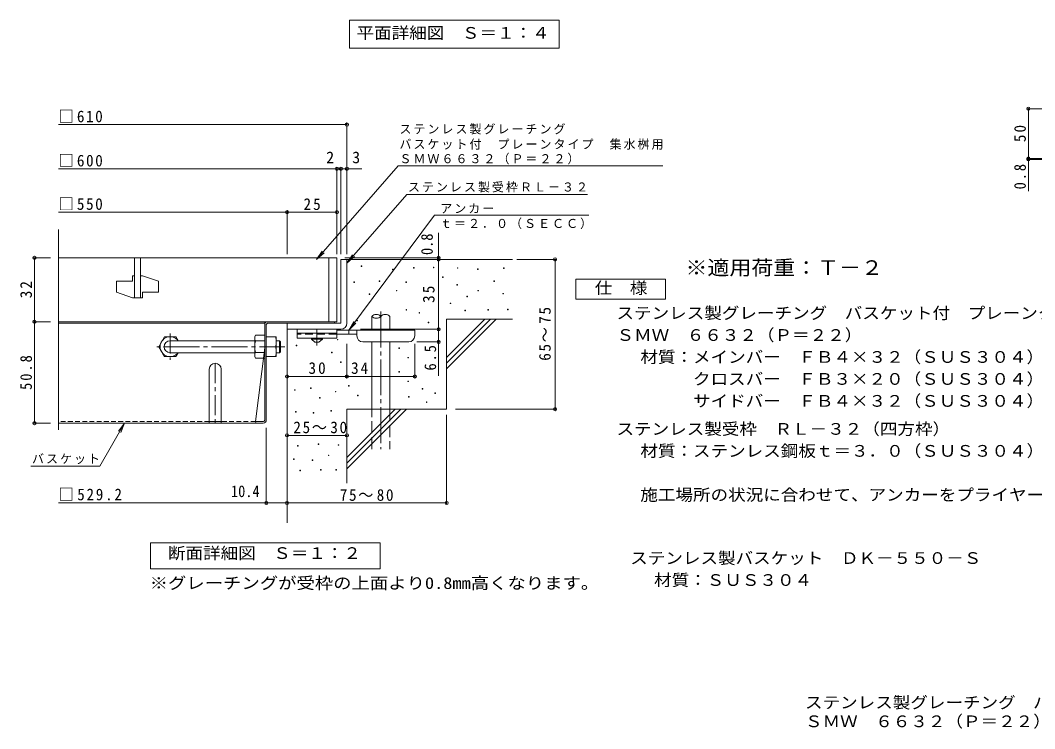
# Model space of a CAD drawing. Units: millimetres at full size, sheet at 1:4, with parts at other scales. Extents: x -932 to 1022, y -779 to 757.
# Drawn here: x -932 to 85, y -779 to -70 of the extents above; entities that cross this region are included whole.
import ezdxf
from ezdxf.enums import TextEntityAlignment as Align

# ---------------------------------------------------------------- set-up
doc = ezdxf.new("R2010")
doc.units = ezdxf.units.MM
doc.header["$LTSCALE"] = 4
doc.header["$PDMODE"] = 32
doc.header["$PDSIZE"] = 3.2
for name, pattern in [('CHAIN1', [8, 5, -1, 1, -1]), ('CHAIN2', [12, 9, -1, 1, -1]), ('DASHED1', [1.8, 1.2, -0.6]), ('DASHED2', [3, 2, -1]), ('DASHED3', [4, 3, -1])]:
    doc.linetypes.add(name, pattern=pattern)
for name, color, linetype, lineweight in [('A-4_その他', 7, 'Continuous', 9), ('A-5_文字', 7, 'Continuous', 9), ('D-1_躯体', 3, 'Continuous', 9), ('D-4_その他', 7, 'Continuous', 9), ('D-5_文字', 7, 'Continuous', 9), ('D-6_寸法', 6, 'Continuous', 9), ('D-7_ハッチ', 2, 'Continuous', 9), ('D-8_記号', 2, 'Continuous', 9), ('D-B_7-WAKU-T', 2, 'Continuous', 9)]:
    doc.layers.add(name, color=color, linetype=linetype, lineweight=lineweight)
doc.layers.add('F-5_F-5ﾚｲﾔ', color=2, linetype='Continuous')
doc.styles.add('ＭＳ ゴシック', font='')
doc.styles.get('ＭＳ ゴシック').set_extended_font_data('MS Gothic')

msp = doc.modelspace()

# ---------------------------------------------------------------- linework, layer by layer
at = {"layer": 'A-4_その他'}
for p, q in [((77.008, -158.095), (129.089, -158.095)), ((78.208, -158.095), (78.208, -208.095)), ((77.008, -208.095), (164.759, -208.095)), ((77.008, -208.895), (164.892, -208.895)), ((78.208, -208.095), (78.208, -240.886))]:
    msp.add_line(p, q, dxfattribs=at)
for p in [(78.208, -158.095), (78.208, -208.095), (78.208, -208.895)]:
    msp.add_point(p, dxfattribs=at)
at = {"layer": 'A-5_文字'}
for p, q in [((-602.491, -69.561), (-392.091, -69.561)), ((-602.491, -69.561), (-602.491, -97.561)), ((-392.091, -69.561), (-392.091, -97.561)), ((-602.491, -97.561), (-392.091, -97.561))]:
    msp.add_line(p, q, dxfattribs=at)
at = {"layer": 'D-1_躯体'}
for p, q in [((-675.757, -390.536), (-672.357, -390.536)), ((-672.357, -390.536), (-671.357, -391.536)), ((-672.357, -402.536), (-672.357, -390.536)), ((-671.357, -401.536), (-671.357, -391.536)), ((-675.757, -402.536), (-672.357, -402.536)), ((-672.357, -402.536), (-671.357, -401.536))]:
    msp.add_line(p, q, dxfattribs=at)
at = {"layer": 'D-4_その他'}
for p, q in [((-604.95, -303.954), (-604.95, -172.788)), ((-894.017, -173.989), (-604.95, -173.989)), ((-894.017, -218.267), (-614.949, -218.267)), ((-553.663, -215.296), (-635.338, -309.136)), ((-614.949, -303.954), (-614.949, -217.067)), ((-614.949, -218.267), (-612.949, -218.267)), ((-612.949, -218.267), (-589.885, -218.267)), ((-610.949, -303.954), (-610.949, -217.067)), ((-553.663, -215.296), (-288.283, -215.296)), ((-545.023, -243.971), (-604.95, -312.823)), ((-545.023, -243.971), (-363.693, -243.971)), ((-894.017, -261.768), (-664.95, -261.768)), ((-664.95, -303.954), (-664.95, -260.568)), ((-664.95, -261.768), (-614.949, -261.768)), ((-602.946, -380.135), (-517.043, -264.909)), ((-517.043, -264.909), (-362.278, -264.909)), ((-512.964, -309.136), (-512.964, -282.439)), ((-635.338, -309.136), (-629.814, -300.801)), ((-635.338, -309.136), (-627.845, -302.514)), ((-604.95, -312.823), (-599.425, -304.488)), ((-919.378, -307.536), (-902.017, -307.536)), ((-918.178, -307.536), (-918.178, -371.536)), ((-511.764, -307.536), (-606.95, -307.536)), ((-604.95, -312.823), (-597.456, -306.202)), ((-511.764, -309.136), (-587.639, -309.136)), ((-512.964, -379.136), (-512.964, -309.136)), ((-434.538, -309.136), (-395.076, -309.136)), ((-396.276, -459.136), (-396.276, -309.136)), ((-919.378, -371.536), (-902.017, -371.536)), ((-918.178, -371.536), (-918.178, -473.136)), ((-591.346, -379.136), (-511.764, -379.136)), ((-512.964, -379.136), (-512.964, -425.836)), ((-604.946, -427.577), (-604.946, -393.735)), ((-536.946, -427.577), (-536.946, -393.735)), ((-511.764, -391.735), (-534.946, -391.735)), ((-504.949, -464.646), (-504.949, -554.336)), ((-496.055, -459.136), (-395.076, -459.136)), ((-919.378, -473.136), (-902.017, -473.136)), ((-827.772, -473.135), (-831.599, -482.374)), ((-685.757, -554.336), (-685.757, -477.936)), ((-664.95, -485.383), (-604.95, -485.383)), ((-685.757, -553.136), (-894.017, -553.136)), ((-664.95, -553.136), (-685.757, -553.136)), ((-664.95, -553.136), (-504.949, -553.136))]:
    msp.add_line(p, q, dxfattribs=at)
at = {"layer": 'D-4_その他', "color": 3}
for p, q in [((-894.017, -479.922), (-894.017, -279.256)), ((-614.95, -307.536), (-894.017, -307.536)), ((-817.95, -307.536), (-817.95, -347.536)), ((-811.95, -307.536), (-811.95, -347.536)), ((-622.95, -307.536), (-622.95, -371.536)), ((-614.95, -307.536), (-614.95, -371.536)), ((-835.95, -331.036), (-835.95, -342.036)), ((-835.95, -331.036), (-819.95, -331.036)), ((-819.95, -325.536), (-819.95, -331.036)), ((-817.95, -325.536), (-819.95, -325.536)), ((-809.95, -325.536), (-811.95, -325.536)), ((-809.95, -325.536), (-793.95, -331.036)), ((-793.95, -331.036), (-793.95, -342.036)), ((-835.95, -342.036), (-819.95, -347.536)), ((-809.95, -342.036), (-809.95, -347.536)), ((-809.95, -342.036), (-793.95, -342.036)), ((-809.95, -347.536), (-819.95, -347.536)), ((-894.017, -371.536), (-614.95, -371.536)), ((-654.946, -379.136), (-654.946, -388.136)), ((-614.946, -379.136), (-654.946, -379.136)), ((-614.946, -383.136), (-654.946, -383.136)), ((-614.946, -379.136), (-614.946, -388.136)), ((-614.946, -388.136), (-654.946, -388.136))]:
    msp.add_line(p, q, dxfattribs=at)
at = {"layer": 'D-4_その他', "color": 2}
for p, q in [((-610.95, -309.136), (-610.95, -373.136)), ((-610.95, -309.136), (-604.95, -309.136)), ((-604.95, -373.136), (-604.95, -309.136)), ((-664.95, -373.136), (-610.95, -373.136)), ((-664.95, -379.136), (-664.95, -373.136)), ((-664.95, -379.136), (-610.95, -379.136)), ((-640.446, -389.135), (-640.446, -388.136)), ((-640.446, -389.135), (-636.946, -392.135)), ((-640.446, -389.135), (-629.446, -389.135)), ((-636.946, -392.135), (-632.947, -392.135)), ((-632.947, -392.135), (-629.446, -389.135)), ((-629.446, -389.135), (-629.446, -388.136))]:
    msp.add_line(p, q, dxfattribs=at)
at = {"layer": 'D-4_その他', "color": 6}
for p, q in [((-604.95, -309.136), (-438.95, -309.136)), ((-580.033, -380.135), (-580.033, -366.135)), ((-562.033, -380.135), (-562.033, -366.135)), ((-504.95, -407.54), (-466.546, -369.136)), ((-504.95, -369.136), (-438.95, -369.136)), ((-504.95, -413.196), (-460.889, -369.136)), ((-504.95, -369.136), (-504.95, -459.136)), ((-504.95, -418.852), (-455.233, -369.136)), ((-664.95, -379.136), (-664.95, -573.136)), ((-580.033, -459.136), (-580.033, -391.735)), ((-562.033, -459.136), (-562.033, -391.735)), ((-604.95, -459.136), (-504.95, -459.136)), ((-604.95, -507.539), (-556.546, -459.136)), ((-604.95, -513.195), (-550.89, -459.136)), ((-604.95, -518.851), (-545.234, -459.136)), ((-604.95, -459.136), (-604.95, -533.136))]:
    msp.add_line(p, q, dxfattribs=at)
at = {"layer": 'D-4_その他', "color": 6, "linetype": 'CHAIN2'}
msp.add_line((-571.033, -361.235), (-571.033, -499.136), dxfattribs=at)
at = {"layer": 'D-4_その他', "color": 3, "linetype": 'DASHED2'}
msp.add_line((-614.946, -384.136), (-654.946, -384.136), dxfattribs=at)
at = {"layer": 'D-4_その他', "color": 4, "linetype": 'CHAIN1'}
msp.add_line((-634.946, -395.231), (-634.946, -379.136), dxfattribs=at)
at = {"layer": 'D-4_その他', "color": 4}
for p, q in [((-536.946, -380.135), (-614.946, -380.135)), ((-594.936, -384.135), (-614.946, -384.135)), ((-602.946, -384.135), (-602.946, -380.135)), ((-594.946, -385.735), (-594.946, -380.135)), ((-536.946, -385.735), (-536.946, -380.135)), ((-588.946, -391.735), (-542.946, -391.735))]:
    msp.add_line(p, q, dxfattribs=at)
at = {"layer": 'D-4_その他', "color": 6, "linetype": 'DASHED3'}
for p, q in [((-580.033, -499.136), (-580.033, -459.136)), ((-562.033, -459.136), (-562.033, -499.136))]:
    msp.add_line(p, q, dxfattribs=at)
at = {"layer": 'D-4_その他'}
for points in [[(-590.671, -316.201), (-590.671, -315.601), (-590.071, -315.601), (-590.071, -316.201)], [(-559.338, -319.442), (-559.338, -318.842), (-558.739, -318.842), (-558.739, -319.442)], [(-538.27, -317.822), (-538.27, -317.221), (-537.67, -317.221), (-537.67, -317.822)], [(-518.269, -317.603), (-518.269, -317.003), (-517.669, -317.003), (-517.669, -317.603)], [(-494.212, -318.01), (-494.212, -317.41), (-493.612, -317.41), (-493.612, -318.01)], [(-473.91, -319.093), (-473.91, -318.493), (-473.31, -318.493), (-473.31, -319.093)], [(-447.923, -318.281), (-447.923, -317.681), (-447.322, -317.681), (-447.322, -318.281)], [(-597.88, -332.325), (-597.88, -331.725), (-597.28, -331.725), (-597.28, -332.325)], [(-572.444, -331.245), (-572.444, -330.644), (-571.844, -330.644), (-571.844, -331.245)], [(-545.915, -332.327), (-545.915, -331.727), (-545.315, -331.727), (-545.315, -332.327)], [(-509.129, -327.198), (-509.129, -326.598), (-508.528, -326.598), (-508.528, -327.198)], [(-494.753, -334.793), (-494.753, -334.193), (-494.153, -334.193), (-494.153, -334.793)], [(-457.668, -331.274), (-457.668, -330.674), (-457.068, -330.674), (-457.068, -331.274)], [(-375.524, -349.065), (-375.524, -329.065), (-285.524, -329.065), (-285.524, -349.065)], [(-582.71, -344.245), (-582.71, -343.645), (-582.11, -343.645), (-582.11, -344.245)], [(-555.39, -340.719), (-555.39, -340.119), (-554.79, -340.119), (-554.79, -340.719)], [(-473.639, -340.749), (-473.639, -340.149), (-473.039, -340.149), (-473.039, -340.749)], [(-448.735, -343.726), (-448.735, -343.126), (-448.135, -343.126), (-448.135, -343.726)], [(-501.316, -353.426), (-501.316, -352.826), (-500.716, -352.826), (-500.716, -353.426)], [(-484.738, -346.434), (-484.738, -345.833), (-484.138, -345.833), (-484.138, -346.434)], [(-545.645, -359.939), (-545.645, -359.339), (-545.045, -359.339), (-545.045, -359.939)], [(-532.633, -362.933), (-532.633, -362.333), (-532.033, -362.333), (-532.033, -362.933)], [(-486.632, -360.51), (-486.632, -359.91), (-486.032, -359.91), (-486.032, -360.51)], [(-463.623, -359.968), (-463.623, -359.368), (-463.023, -359.368), (-463.023, -359.968)], [(-443.862, -359.698), (-443.862, -359.098), (-443.262, -359.098), (-443.262, -359.698)], [(-594.992, -370.762), (-594.992, -370.162), (-594.392, -370.162), (-594.392, -370.762)], [(-523.493, -372.528), (-523.493, -371.928), (-522.893, -371.928), (-522.893, -372.528)], [(-655.836, -395.756), (-655.836, -395.155), (-655.236, -395.155), (-655.236, -395.756)], [(-614.478, -389.805), (-614.478, -389.205), (-613.878, -389.205), (-613.878, -389.805)], [(-620.442, -402.731), (-620.442, -402.13), (-619.842, -402.13), (-619.842, -402.731)], [(-552.917, -398.271), (-552.917, -397.671), (-552.317, -397.671), (-552.317, -398.271)], [(-611.301, -412.325), (-611.301, -411.725), (-610.701, -411.725), (-610.701, -412.325)], [(-543.777, -407.866), (-543.777, -407.266), (-543.177, -407.266), (-543.177, -407.866)], [(-552.917, -421.937), (-552.917, -421.337), (-552.317, -421.337), (-552.317, -421.937)], [(-603.369, -436.169), (-603.369, -435.569), (-602.769, -435.569), (-602.769, -436.169)], [(-543.777, -431.532), (-543.777, -430.932), (-543.177, -430.932), (-543.177, -431.532)], [(-657.411, -440.222), (-657.411, -439.622), (-656.811, -439.622), (-656.811, -440.222)], [(-641.517, -438.524), (-641.517, -437.924), (-640.917, -437.924), (-640.917, -438.524)], [(-616.498, -441.88), (-616.498, -441.28), (-615.898, -441.28), (-615.898, -441.88)], [(-594.229, -445.764), (-594.229, -445.164), (-593.629, -445.164), (-593.629, -445.764)], [(-543.229, -447.134), (-543.229, -446.534), (-542.628, -446.534), (-542.628, -447.134)], [(-529.423, -439.013), (-529.423, -438.413), (-528.823, -438.413), (-528.823, -439.013)], [(-516.68, -443.314), (-516.68, -442.714), (-516.08, -442.714), (-516.08, -443.314)], [(-632.377, -448.119), (-632.377, -447.518), (-631.777, -447.518), (-631.777, -448.119)], [(-525.323, -452.497), (-525.323, -451.897), (-524.723, -451.897), (-524.723, -452.497)], [(-656.445, -461.992), (-656.445, -461.392), (-655.845, -461.392), (-655.845, -461.992)], [(-638.782, -463.21), (-638.782, -462.61), (-638.182, -462.61), (-638.182, -463.21)], [(-621.119, -461.079), (-621.119, -460.478), (-620.519, -460.478), (-620.519, -461.079)], [(-654.313, -496.1), (-654.313, -495.5), (-653.713, -495.5), (-653.713, -496.1)], [(-633.605, -494.577), (-633.605, -493.977), (-633.005, -493.977), (-633.005, -494.577)], [(-613.658, -495.339), (-613.658, -494.739), (-613.058, -494.739), (-613.058, -495.339)], [(-623.555, -505.693), (-623.555, -505.093), (-622.955, -505.093), (-622.955, -505.693)], [(-658.577, -509.5), (-658.577, -508.9), (-657.977, -508.9), (-657.977, -509.5)], [(-639.695, -510.413), (-639.695, -509.813), (-639.095, -509.813), (-639.095, -510.413)], [(-652.029, -520.92), (-652.029, -520.32), (-651.429, -520.32), (-651.429, -520.92)], [(-631.321, -520.311), (-631.321, -519.711), (-630.721, -519.711), (-630.721, -520.311)], [(-616.094, -520.311), (-616.094, -519.711), (-615.494, -519.711), (-615.494, -520.311)]]:
    msp.add_lwpolyline(points, close=True, dxfattribs=at)
for points in [[(-664.946, -426.377), (-604.946, -426.377), (-536.946, -426.377)], [(-921.849, -516.143), (-852.602, -516.143), (-827.772, -473.135), (-833.86, -481.069)]]:
    msp.add_lwpolyline(points, dxfattribs=at)
at = {"layer": 'D-4_その他', "color": 2}
msp.add_arc((-610.95, -373.136), 6, 270, 0, dxfattribs=at)
at = {"layer": 'D-4_その他', "color": 4}
for centre, start, end in [((-588.946, -385.735), 180, 270), ((-542.946, -385.735), 270, 0)]:
    msp.add_arc(centre, 6, start, end, dxfattribs=at)
at = {"layer": 'D-4_その他'}
for p in [(-604.95, -173.989), (-614.949, -218.267), (-610.949, -218.267), (-604.95, -218.267), (-664.95, -261.768), (-614.949, -261.768), (-918.178, -307.536), (-512.964, -307.536), (-512.964, -309.136), (-396.276, -309.136), (-918.178, -371.536), (-512.964, -379.136), (-512.964, -391.735), (-664.946, -426.377), (-604.946, -426.377), (-536.946, -426.377), (-396.276, -459.136), (-918.178, -473.136), (-664.95, -485.383), (-604.95, -485.383), (-685.757, -553.136), (-664.95, -553.136), (-504.949, -553.136)]:
    msp.add_point(p, dxfattribs=at)
at = {"layer": 'D-5_文字'}
for q in [(-598.067, -371.406), (-595.974, -372.967)]:
    msp.add_line((-602.946, -380.135), q, dxfattribs=at)
msp.add_lwpolyline([(-801.748, -619.135), (-801.748, -593.136), (-571.748, -593.136), (-571.748, -619.135)], close=True, dxfattribs=at)
at = {"layer": 'D-6_寸法'}
for centre, start, end in [((-575.533, -370.197), 42.07146, 137.92854), ((-566.533, -370.197), 42.07146, 137.92854), ((-575.533, -362.073), 222.07146, 317.92854)]:
    msp.add_arc(centre, 6.062, start, end, dxfattribs=at)
at = {"layer": 'D-7_ハッチ'}
for p, q in [((-687.357, -371.536), (-894.017, -371.536)), ((-687.357, -373.136), (-894.017, -373.136)), ((-687.357, -470.202), (-687.357, -371.536)), ((-685.757, -469.936), (-685.757, -374.469)), ((-684.424, -373.136), (-617.35, -373.136)), ((-684.157, -371.536), (-617.35, -371.536)), ((-617.35, -371.536), (-617.35, -373.136)), ((-687.357, -397.536), (-696.581, -471.536)), ((-688.957, -473.136), (-894.017, -473.136)), ((-688.69, -471.536), (-696.581, -471.536))]:
    msp.add_line(p, q, dxfattribs=at)
at = {"layer": 'D-7_ハッチ', "linetype": 'DASHED1'}
for p, q in [((-742.957, -471.536), (-894.017, -471.536)), ((-696.581, -471.536), (-733.907, -471.536))]:
    msp.add_line(p, q, dxfattribs=at)
at = {"layer": 'D-7_ハッチ'}
for centre, radius, start, end in [((-684.157, -374.736), 3.2, 90, 180), ((-684.424, -374.469), 1.333, 90, 180), ((-694.981, -471.536), 1.6, 180, 270), ((-688.957, -469.936), 3.2, 270, 0), ((-688.69, -470.202), 1.333, 270, 0)]:
    msp.add_arc(centre, radius, start, end, dxfattribs=at)
at = {"layer": 'D-8_記号', "linetype": 'CHAIN1'}
for p, q in [((-782.15, -383.343), (-782.15, -409.728)), ((-768.957, -396.536), (-795.343, -396.536)), ((-736.957, -413.136), (-736.957, -473.136))]:
    msp.add_line(p, q, dxfattribs=at)
at = {"layer": 'D-8_記号'}
for p, q in [((-742.957, -419.136), (-742.957, -473.136)), ((-730.957, -419.136), (-730.957, -473.136)), ((-742.957, -471.536), (-730.957, -471.536)), ((-742.957, -471.536), (-733.907, -471.536))]:
    msp.add_line(p, q, dxfattribs=at)
msp.add_arc((-736.957, -419.136), 6, 0, 180, dxfattribs=at)
at = {"layer": 'D-B_7-WAKU-T'}
for p, q in [((-697.357, -386.536), (-696.491, -385.036)), ((-687.357, -385.036), (-696.491, -385.036)), ((-793.65, -396.536), (-787.876, -386.536)), ((-793.65, -396.536), (-787.876, -406.536)), ((-787.876, -386.536), (-776.423, -386.536)), ((-774.123, -390.52), (-776.423, -386.536)), ((-697.357, -406.536), (-697.357, -386.536)), ((-696.491, -390.809), (-687.357, -390.809)), ((-685.757, -386.536), (-675.757, -386.536)), ((-685.757, -396.536), (-676.623, -396.536)), ((-675.757, -406.536), (-675.757, -386.536)), ((-787.876, -406.536), (-776.423, -406.536)), ((-774.114, -402.536), (-776.423, -406.536)), ((-697.357, -406.536), (-696.491, -408.036)), ((-696.491, -402.262), (-687.357, -402.262)), ((-685.757, -406.536), (-675.757, -406.536)), ((-687.357, -408.036), (-696.491, -408.036))]:
    msp.add_line(p, q, dxfattribs=at)
at = {"layer": 'D-B_7-WAKU-T', "color": 3, "linetype": 'CHAIN2'}
msp.add_line((-788.726, -396.536), (-667.148, -396.536), dxfattribs=at)
at = {"layer": 'D-B_7-WAKU-T', "color": 3}
for p, q in [((-782.15, -390.536), (-697.357, -390.536)), ((-782.15, -402.536), (-697.357, -402.536))]:
    msp.add_line(p, q, dxfattribs=at)
at = {"layer": 'D-B_7-WAKU-T', "linetype": 'CHAIN1'}
msp.add_line((-670.384, -396.536), (-676.507, -396.536), dxfattribs=at)
at = {"layer": 'D-B_7-WAKU-T'}
for centre, radius, start, end in [((-690.793, -388.325), 6.579, 149.99998, 176.07924), ((-782.15, -396.536), 10, 36.87019, 323.12981), ((-691.887, -387.855), 5.47, 180.2103, 212.68507), ((-677.992, -396.536), 19.365, 162.79973, 197.20026), ((-690.623, -391.536), 14.866, 340.34633, 19.65366), ((-690.623, -401.536), 14.866, 340.34633, 19.65366), ((-691.887, -405.216), 5.47, 147.31491, 179.78969), ((-690.793, -404.746), 6.579, 183.92075, 210)]:
    msp.add_arc(centre, radius, start, end, dxfattribs=at)
at = {"layer": 'D-B_7-WAKU-T', "color": 3}
msp.add_arc((-782.15, -396.536), 6, 90, 270, dxfattribs=at)

# ---------------------------------------------------------------- texts
at = {"layer": 'A-4_その他', "color": 2, "char_height": 11.73, "attachment_point": 7, "rotation": 90, "style": 'ＭＳ ゴシック'}
for s, insert in [('\\T1.27;\\W0.95;50', (75.808, -191.595)), ('\\T1.27;\\W0.9;0.8', (75.808, -238.923))]:
    msp.add_mtext(s, dxfattribs=dict(at, insert=insert))
at = {"layer": 'A-5_文字', "color": 2, "style": 'ＭＳ ゴシック', "width": 1.1}
msp.add_text('平面詳細図\u3000Ｓ＝１：４', height=11.73, dxfattribs=at).set_placement((-595.291, -91.561), align=Align.BOTTOM_LEFT)
at = {"layer": 'D-4_その他', "color": 2, "style": 'ＭＳ ゴシック'}
for s, p in [('2', (-625.686, -216.267)), ('3', (-599.629, -216.267))]:
    msp.add_text(s, height=11.73, dxfattribs=at).set_placement(p, align=Align.BOTTOM_LEFT)
at = {"layer": 'D-4_その他', "color": 2, "style": 'ＭＳ ゴシック', "width": 0.9}
msp.add_text('0.8', height=11.73, rotation=90, dxfattribs=at).set_placement((-515.364, -304.699), align=Align.BOTTOM_LEFT)
at = {"layer": 'D-4_その他', "color": 2, "style": 'ＭＳ ゴシック'}
for s, width, p in [('仕\u3000様', 1.1, (-356.524, -347.065)), ('ステンレス製グレーチング\u3000バスケット付\u3000プレーンタイプ\u3000集水桝用', 1.1, (-334.688, -372.233)), ('ＳＭＷ\u3000６６３２（Ｐ＝２２）', 1.1, (-334.688, -394.233)), ('材質：メインバー\u3000ＦＢ４×３２（ＳＵＳ３０４）', 1.1, (-310.803, -416.233)), ('\u3000\u3000\u3000クロスバー\u3000ＦＢ３×２０（ＳＵＳ３０４）', 1.1, (-310.803, -438.234)), ('\u3000\u3000\u3000サイドバー\u3000ＦＢ４×３２（ＳＵＳ３０４）', 1.1, (-310.803, -460.234)), ('ステンレス製受枠\u3000ＲＬ－３２（四方枠）', 1.1, (-334.688, -488.304)), ('材質：ステンレス鋼板ｔ＝３．０（ＳＵＳ３０４）', 1.1, (-310.803, -510.304)), ('10.4', 0.9, (-721.164, -550.736)), ('施工場所の状況に合わせて、アンカーをプライヤー等で折り曲げてご使用ください。', 1.1, (-310.803, -554.304)), ('ステンレス製バスケット\u3000ＤＫ－５５０－Ｓ', 1.1, (-320.911, -617.69)), ('※グレーチングが受枠の上面より0.8mm高くなります。', 1.15, (-802.697, -642.721)), ('材質：ＳＵＳ３０４', 1.1, (-297.026, -639.69))]:
    msp.add_text(s, height=11.73, dxfattribs=dict(at, width=width)).set_placement(p, align=Align.BOTTOM_LEFT)
at = {"layer": 'D-4_その他', "color": 2, "char_height": 11.73, "attachment_point": 7, "style": 'ＭＳ ゴシック'}
for s, insert in [('\\T1.21;\\W0.95;□610', (-894.017, -171.989)), ('\\T1.21;\\W0.95;□600', (-894.017, -216.267)), ('\\T1.21;\\W0.95;□550', (-894.017, -259.768)), ('\\T1.27;\\W0.95;25', (-648.45, -259.768)), ('\\T1.27;\\W0.95;30', (-643.446, -423.977)), ('\\T1.27;\\W0.95;34', (-600.8, -423.977)), ('\\T1.22;\\W0.95;25～30', (-658.63, -483.383)), ('\\T1.23;\\W0.95;□529.2', (-894.017, -550.736)), ('\\T1.22;\\W0.95;75～80', (-612.097, -551.136))]:
    msp.add_mtext(s, dxfattribs=dict(at, insert=insert))
at = {"layer": 'D-4_その他', "char_height": 8.798, "attachment_point": 7, "style": 'ＭＳ ゴシック'}
for s, insert in [('\\T1.17;ステンレス製グレーチング', (-552.283, -183.986)), ('\\T1.17;バスケット付\u3000プレーンタイプ\u3000集水桝用', (-552.283, -199.232)), ('\\T1.17;ＳＭＷ６６３２（Ｐ＝２２）', (-552.283, -213.888)), ('\\T1.17;ステンレス製受枠ＲＬ－３２', (-543.776, -242.068)), ('\\T1.17;アンカー', (-511.348, -263.045)), ('\\T1.17;ｔ＝２．０（ＳＥＣＣ）', (-511.585, -278.773)), ('\\T1.17;バスケット', (-920.602, -514.239))]:
    msp.add_mtext(s, dxfattribs=dict(at, insert=insert))
at = {"layer": 'D-4_その他', "color": 2, "char_height": 11.73, "attachment_point": 7, "rotation": 90, "style": 'ＭＳ ゴシック'}
for s, insert in [('\\T1.27;\\W0.95;32', (-920.578, -348.036)), ('\\T1.27;\\W0.95;35', (-516.964, -352.636)), ('\\T1.22;\\W0.95;65～75', (-400.488, -410.635)), ('\\T1.27;\\W0.9;6.5', (-515.364, -420.413)), ('\\T1.28;\\W0.9;50.8', (-920.578, -439.836))]:
    msp.add_mtext(s, dxfattribs=dict(at, insert=insert))
at = {"layer": 'D-5_文字', "color": 3, "style": 'ＭＳ ゴシック', "width": 1.1}
msp.add_text('※適用荷重：Ｔ－２', height=14.66, dxfattribs=at).set_placement((-265.524, -329.065), align=Align.BOTTOM_LEFT)
at = {"layer": 'D-5_文字', "color": 2, "style": 'ＭＳ ゴシック', "width": 1.1}
msp.add_text('断面詳細図\u3000Ｓ＝１：２', height=11.73, dxfattribs=at).set_placement((-784.378, -612.747), align=Align.BOTTOM_LEFT)
at = {"layer": 'F-5_F-5ﾚｲﾔ', "style": 'ＭＳ ゴシック', "width": 1.1}
for s, p in [('ステンレス製グレーチング\u3000バスケット付\u3000プレーンタイプ\u3000集水桝用', (-145.731, -762.372)), ('ＳＭＷ\u3000６６３２（Ｐ＝２２）＋ＲＬ－３２（四方枠）＋ＤＫ－５５０－Ｓ', (-145.731, -781.233))]:
    msp.add_text(s, height=11.73, dxfattribs=at).set_placement(p, align=Align.BOTTOM_LEFT)

doc.saveas('drawing.dxf')
